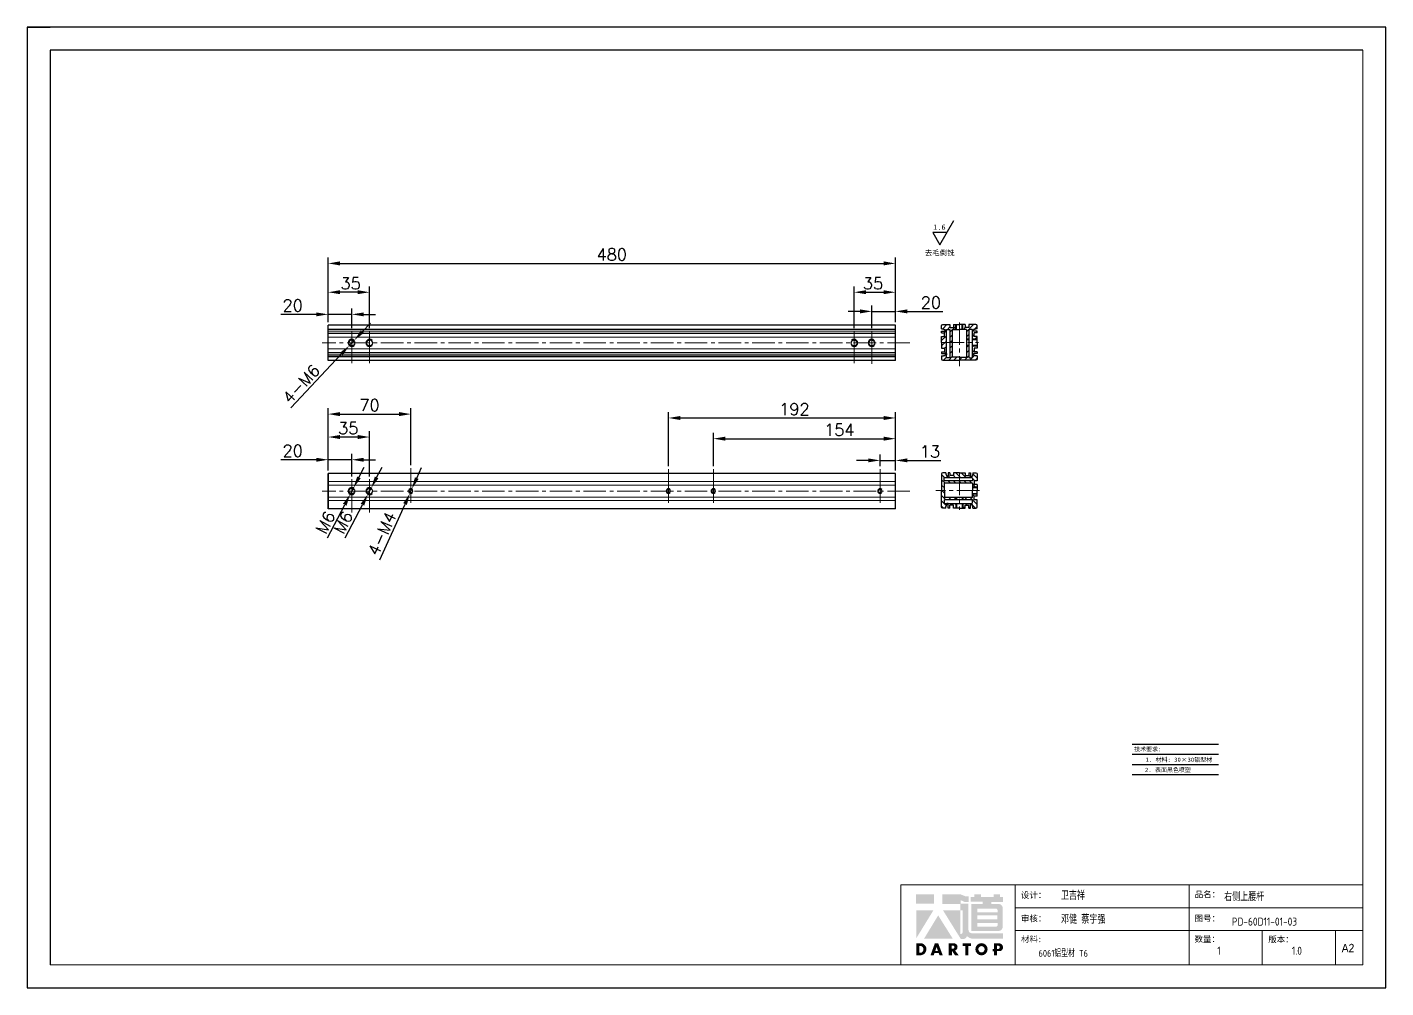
# Model space of a CAD drawing. Header units: millimetres. Extents: x -30327 to 34858, y 4015 to 75103.
# Drawn here: x -1941 to -792, y 60062 to 60875 of the extents above; entities that cross this region are included whole.
import ezdxf
from ezdxf.enums import TextEntityAlignment as Align

# ---------------------------------------------------------------- set-up
doc = ezdxf.new("R2010")
doc.units = ezdxf.units.MM
doc.linetypes.add('CENTER2', pattern=[28.575, 19.05, -3.175, 3.175, -3.175])
doc.layers.add('A-TITLEBLOCK', color=7, linetype='Continuous', lineweight=18)
for name, color, linetype in [('print', 30, 'Continuous'), ('red', 1, 'CENTER2'), ('yellow', 2, 'Continuous')]:
    doc.layers.add(name, color=color, linetype=linetype)
doc.styles.add('GB', font='GBENOR.SHX', dxfattribs={"bigfont": 'gbcbig.shx'})
doc.styles.add('HZ', font='')
doc.styles.add('SLDTEXTSTYLE0', font='simfang.ttf', dxfattribs={"bigfont": 'bigfont'})
doc.styles.add('SLDTEXTSTYLE1', font='Gothic.ttf', dxfattribs={"width": 0.913})
doc.styles.get("Standard").update_dxf_attribs({"font": 'txt', "bigfont": 'gbcbig.shx'})
doc.styles.get('HZ').set_extended_font_data('SimSun')
doc.dimstyles.new('1-4', dxfattribs={"dimscale": 4, "dimtxt": 2.5, "dimasz": 2.5, "dimexe": 1.25, "dimexo": 0.625, "dimtad": 1, "dimdsep": 46, "dimtxsty": 'Standard', "dimcen": 2.5, "dimadec": 0, "dimazin": 0, "dimtfac": 1, "dimtmove": 0, "dimatfit": 3, "dimfxl": 0, "dimarcsym": 0})

# ---------------------------------------------------------------- blocks, each defined once
blk = doc.blocks.new('*D172')
at = {"layer": 'Defpoints', "color": 0, "transparency": 16777216}
for p in [(-1206.8, 60675), (-1686.8, 60623.4), (-1206.8, 60622.7)]:
    blk.add_point(p, dxfattribs=at)
at = {"layer": 'yellow', "color": 0, "lineweight": -2, "transparency": 16777216}
for p, q in [((-1686.8, 60625.9), (-1686.8, 60680)), ((-1206.8, 60625.2), (-1206.8, 60680)), ((-1676.8, 60675), (-1216.8, 60675))]:
    blk.add_line(p, q, dxfattribs=at)
at = {"layer": 'yellow', "color": 0, "transparency": 16777216}
for points in [[(-1676.8, 60676.7), (-1676.8, 60673.3), (-1686.8, 60675)], [(-1216.8, 60676.7), (-1216.8, 60673.3), (-1206.8, 60675)]]:
    blk.add_solid(points, dxfattribs=at)
at = {"layer": 'yellow', "color": 0, "lineweight": 9, "transparency": 16777216, "insert": (-1446.8, 60682.5), "char_height": 10, "attachment_point": 5}
blk.add_mtext('480', dxfattribs=at)
blk = doc.blocks.new('*D173')
at = {"layer": 'Defpoints', "color": 0, "transparency": 16777216}
for p in [(-1665.4, 60485), (-1668.2, 60479.7)]:
    blk.add_point(p, dxfattribs=at)
at = {"layer": 'yellow', "color": 0, "lineweight": -2, "transparency": 16777216}
for p, q in [((-1660.8, 60493.9), (-1656.2, 60502.7)), ((-1665.4, 60485), (-1668.2, 60479.7)), ((-1687.4, 60442.7), (-1672.8, 60470.8))]:
    blk.add_line(p, q, dxfattribs=at)
at = {"layer": 'yellow', "color": 0, "transparency": 16777216}
for points in [[(-1662.3, 60494.6), (-1659.3, 60493.1), (-1665.4, 60485)], [(-1674.3, 60471.6), (-1671.3, 60470), (-1668.2, 60479.7)]]:
    blk.add_solid(points, dxfattribs=at)
at = {"layer": 'yellow', "color": 0, "lineweight": 9, "transparency": 16777216, "insert": (-1689.1, 60455.8), "char_height": 10, "attachment_point": 5, "rotation": 62.5176}
blk.add_mtext('M6', dxfattribs=at)
blk = doc.blocks.new('*D174')
at = {"layer": 'Defpoints', "color": 0, "transparency": 16777216}
for p in [(-1616, 60484.2), (-1617.6, 60480.5)]:
    blk.add_point(p, dxfattribs=at)
at = {"layer": 'yellow', "color": 0, "lineweight": -2, "transparency": 16777216}
for p, q in [((-1611.9, 60493.3), (-1607.8, 60502.4)), ((-1616, 60484.2), (-1617.6, 60480.5)), ((-1643, 60424.3), (-1621.7, 60471.4))]:
    blk.add_line(p, q, dxfattribs=at)
at = {"layer": 'yellow', "color": 0, "transparency": 16777216}
for points in [[(-1613.4, 60494), (-1610.3, 60492.6), (-1616, 60484.2)], [(-1623.3, 60472.1), (-1620.2, 60470.7), (-1617.6, 60480.5)]]:
    blk.add_solid(points, dxfattribs=at)
at = {"layer": 'yellow', "color": 0, "lineweight": 9, "transparency": 16777216, "insert": (-1641.3, 60446.4), "char_height": 10, "attachment_point": 5, "rotation": 65.7077}
blk.add_mtext('4-M4', dxfattribs=at)
blk = doc.blocks.new('*D175')
at = {"layer": 'Defpoints', "color": 0, "transparency": 16777216}
for p in [(-1664.8, 60609.9), (-1668.9, 60605.5)]:
    blk.add_point(p, dxfattribs=at)
at = {"layer": 'yellow', "color": 0, "lineweight": -2, "transparency": 16777216}
for p, q in [((-1657.9, 60617.2), (-1651.1, 60624.5)), ((-1664.8, 60609.9), (-1668.9, 60605.5)), ((-1718.3, 60552.7), (-1675.7, 60598.2))]:
    blk.add_line(p, q, dxfattribs=at)
at = {"layer": 'yellow', "color": 0, "transparency": 16777216}
for points in [[(-1659.1, 60618.4), (-1656.7, 60616.1), (-1664.8, 60609.9)], [(-1676.9, 60599.4), (-1674.5, 60597.1), (-1668.9, 60605.5)]]:
    blk.add_solid(points, dxfattribs=at)
at = {"layer": 'yellow', "color": 0, "lineweight": 9, "transparency": 16777216, "insert": (-1709.6, 60573), "char_height": 10, "attachment_point": 5, "rotation": 46.886}
blk.add_mtext('4-M6', dxfattribs=at)
blk = doc.blocks.new('*D176')
at = {"layer": 'Defpoints', "color": 0, "transparency": 16777216}
for p in [(-1686.8, 60508.9), (-1686.8, 60497.3), (-1666.8, 60492.3)]:
    blk.add_point(p, dxfattribs=at)
at = {"layer": 'yellow', "color": 0, "lineweight": -2, "transparency": 16777216}
for p, q in [((-1696.8, 60508.9), (-1726.8, 60508.9)), ((-1686.8, 60499.8), (-1686.8, 60513.9)), ((-1666.8, 60508.9), (-1686.8, 60508.9)), ((-1666.8, 60494.8), (-1666.8, 60513.9)), ((-1656.8, 60508.9), (-1646.8, 60508.9))]:
    blk.add_line(p, q, dxfattribs=at)
at = {"layer": 'yellow', "color": 0, "transparency": 16777216}
for points in [[(-1696.8, 60510.5), (-1696.8, 60507.2), (-1686.8, 60508.9)], [(-1656.8, 60510.5), (-1656.8, 60507.2), (-1666.8, 60508.9)]]:
    blk.add_solid(points, dxfattribs=at)
at = {"layer": 'yellow', "color": 0, "lineweight": 9, "transparency": 16777216, "insert": (-1716.8, 60516.4), "char_height": 10, "attachment_point": 5}
blk.add_mtext('20', dxfattribs=at)
blk = doc.blocks.new('*D177')
at = {"layer": 'Defpoints', "color": 0, "transparency": 16777216}
for p in [(-1686.8, 60631.9), (-1686.8, 60622.7), (-1666.8, 60617.7)]:
    blk.add_point(p, dxfattribs=at)
at = {"layer": 'yellow', "color": 0, "lineweight": -2, "transparency": 16777216}
for p, q in [((-1696.8, 60631.9), (-1726.8, 60631.9)), ((-1686.8, 60625.2), (-1686.8, 60636.9)), ((-1666.8, 60631.9), (-1686.8, 60631.9)), ((-1666.8, 60620.2), (-1666.8, 60636.9)), ((-1656.8, 60631.9), (-1646.8, 60631.9))]:
    blk.add_line(p, q, dxfattribs=at)
at = {"layer": 'yellow', "color": 0, "transparency": 16777216}
for points in [[(-1696.8, 60633.5), (-1696.8, 60630.2), (-1686.8, 60631.9)], [(-1656.8, 60633.5), (-1656.8, 60630.2), (-1666.8, 60631.9)]]:
    blk.add_solid(points, dxfattribs=at)
at = {"layer": 'yellow', "color": 0, "lineweight": 9, "transparency": 16777216, "insert": (-1716.8, 60639.4), "char_height": 10, "attachment_point": 5}
blk.add_mtext('20', dxfattribs=at)
blk = doc.blocks.new('*D178')
at = {"layer": 'Defpoints', "color": 0, "transparency": 16777216}
for p in [(-1616.8, 60547.5), (-1686.8, 60497.3), (-1616.8, 60501.9)]:
    blk.add_point(p, dxfattribs=at)
at = {"layer": 'yellow', "color": 0, "lineweight": -2, "transparency": 16777216}
for p, q in [((-1686.8, 60499.8), (-1686.8, 60552.5)), ((-1616.8, 60504.4), (-1616.8, 60552.5)), ((-1676.8, 60547.5), (-1626.8, 60547.5))]:
    blk.add_line(p, q, dxfattribs=at)
at = {"layer": 'yellow', "color": 0, "transparency": 16777216}
for points in [[(-1676.8, 60549.2), (-1676.8, 60545.8), (-1686.8, 60547.5)], [(-1626.8, 60549.2), (-1626.8, 60545.8), (-1616.8, 60547.5)]]:
    blk.add_solid(points, dxfattribs=at)
at = {"layer": 'yellow', "color": 0, "lineweight": 9, "transparency": 16777216, "insert": (-1651.8, 60555), "char_height": 10, "attachment_point": 5}
blk.add_mtext('70', dxfattribs=at)
blk = doc.blocks.new('*D179')
at = {"layer": 'Defpoints', "color": 0, "transparency": 16777216}
for p in [(-1206.8, 60634.4), (-1206.8, 60622.7), (-1226.8, 60617.7)]:
    blk.add_point(p, dxfattribs=at)
at = {"layer": 'yellow', "color": 0, "lineweight": -2, "transparency": 16777216}
for p, q in [((-1236.8, 60634.4), (-1246.8, 60634.4)), ((-1226.8, 60620.2), (-1226.8, 60639.4)), ((-1226.8, 60634.4), (-1206.8, 60634.4)), ((-1206.8, 60625.2), (-1206.8, 60639.4)), ((-1196.8, 60634.4), (-1166.8, 60634.4))]:
    blk.add_line(p, q, dxfattribs=at)
at = {"layer": 'yellow', "color": 0, "transparency": 16777216}
for points in [[(-1236.8, 60636.1), (-1236.8, 60632.7), (-1226.8, 60634.4)], [(-1196.8, 60636.1), (-1196.8, 60632.7), (-1206.8, 60634.4)]]:
    blk.add_solid(points, dxfattribs=at)
at = {"layer": 'yellow', "color": 0, "lineweight": 9, "transparency": 16777216, "insert": (-1176.8, 60641.9), "char_height": 10, "attachment_point": 5}
blk.add_mtext('20', dxfattribs=at)
blk = doc.blocks.new('*D180')
at = {"layer": 'Defpoints', "color": 0, "transparency": 16777216}
for p in [(-1206.8, 60508.3), (-1219.8, 60500.9), (-1206.8, 60497.3)]:
    blk.add_point(p, dxfattribs=at)
at = {"layer": 'yellow', "color": 0, "lineweight": -2, "transparency": 16777216}
for p, q in [((-1229.8, 60508.3), (-1239.8, 60508.3)), ((-1219.8, 60503.4), (-1219.8, 60513.3)), ((-1219.8, 60508.3), (-1206.8, 60508.3)), ((-1206.8, 60499.8), (-1206.8, 60513.3)), ((-1196.8, 60508.3), (-1168.5, 60508.3))]:
    blk.add_line(p, q, dxfattribs=at)
at = {"layer": 'yellow', "color": 0, "transparency": 16777216}
for points in [[(-1229.8, 60510), (-1229.8, 60506.7), (-1219.8, 60508.3)], [(-1196.8, 60510), (-1196.8, 60506.7), (-1206.8, 60508.3)]]:
    blk.add_solid(points, dxfattribs=at)
at = {"layer": 'yellow', "color": 0, "lineweight": 9, "transparency": 16777216, "insert": (-1177.6, 60515.8), "char_height": 10, "attachment_point": 5}
blk.add_mtext('13', dxfattribs=at)
blk = doc.blocks.new('*D181')
at = {"layer": 'Defpoints', "color": 0, "transparency": 16777216}
for p in [(-1206.8, 60526.7), (-1360.8, 60500.9), (-1206.8, 60497.3)]:
    blk.add_point(p, dxfattribs=at)
at = {"layer": 'yellow', "color": 0, "lineweight": -2, "transparency": 16777216}
for p, q in [((-1360.8, 60503.4), (-1360.8, 60531.7)), ((-1350.8, 60526.7), (-1216.8, 60526.7)), ((-1206.8, 60499.8), (-1206.8, 60531.7))]:
    blk.add_line(p, q, dxfattribs=at)
at = {"layer": 'yellow', "color": 0, "transparency": 16777216}
for points in [[(-1350.8, 60528.4), (-1350.8, 60525), (-1360.8, 60526.7)], [(-1216.8, 60528.4), (-1216.8, 60525), (-1206.8, 60526.7)]]:
    blk.add_solid(points, dxfattribs=at)
at = {"layer": 'yellow', "color": 0, "lineweight": 9, "transparency": 16777216, "insert": (-1254.3, 60534.2), "char_height": 10, "attachment_point": 5}
blk.add_mtext('154', dxfattribs=at)
blk = doc.blocks.new('*D410')
at = {"layer": 'Defpoints', "color": 0, "transparency": 16777216}
for p in [(-1686.8, 60650.6), (-1686.8, 60622.7), (-1651.8, 60617.7)]:
    blk.add_point(p, dxfattribs=at)
at = {"layer": 'yellow', "color": 0, "lineweight": -2, "transparency": 16777216}
for p, q in [((-1686.8, 60625.2), (-1686.8, 60655.6)), ((-1651.8, 60620.2), (-1651.8, 60655.6)), ((-1661.8, 60650.6), (-1676.8, 60650.6))]:
    blk.add_line(p, q, dxfattribs=at)
at = {"layer": 'yellow', "color": 0, "transparency": 16777216}
for points in [[(-1676.8, 60652.3), (-1676.8, 60649), (-1686.8, 60650.6)], [(-1661.8, 60652.3), (-1661.8, 60649), (-1651.8, 60650.6)]]:
    blk.add_solid(points, dxfattribs=at)
at = {"layer": 'yellow', "color": 0, "lineweight": 9, "transparency": 16777216, "insert": (-1667.8, 60658.1), "char_height": 10, "attachment_point": 5}
blk.add_mtext('35', dxfattribs=at)
blk = doc.blocks.new('*D411')
at = {"layer": 'Defpoints', "color": 0, "transparency": 16777216}
for p in [(-1206.8, 60650.6), (-1206.8, 60622.7), (-1241.8, 60617.7)]:
    blk.add_point(p, dxfattribs=at)
at = {"layer": 'yellow', "color": 0, "lineweight": -2, "transparency": 16777216}
for p, q in [((-1241.8, 60620.2), (-1241.8, 60655.6)), ((-1206.8, 60625.2), (-1206.8, 60655.6)), ((-1231.8, 60650.6), (-1216.8, 60650.6))]:
    blk.add_line(p, q, dxfattribs=at)
at = {"layer": 'yellow', "color": 0, "transparency": 16777216}
for points in [[(-1231.8, 60652.3), (-1231.8, 60649), (-1241.8, 60650.6)], [(-1216.8, 60652.3), (-1216.8, 60649), (-1206.8, 60650.6)]]:
    blk.add_solid(points, dxfattribs=at)
at = {"layer": 'yellow', "color": 0, "lineweight": 9, "transparency": 16777216, "insert": (-1225.8, 60658.1), "char_height": 10, "attachment_point": 5}
blk.add_mtext('35', dxfattribs=at)
blk = doc.blocks.new('*D412')
at = {"layer": 'Defpoints', "color": 0, "transparency": 16777216}
for p in [(-1650.4, 60485), (-1653.2, 60479.7)]:
    blk.add_point(p, dxfattribs=at)
at = {"layer": 'yellow', "color": 0, "lineweight": -2, "transparency": 16777216}
for p, q in [((-1645.8, 60493.9), (-1641.2, 60502.7)), ((-1650.4, 60485), (-1653.2, 60479.7)), ((-1672.4, 60442.7), (-1657.8, 60470.8))]:
    blk.add_line(p, q, dxfattribs=at)
at = {"layer": 'yellow', "color": 0, "transparency": 16777216}
for points in [[(-1647.3, 60494.6), (-1644.3, 60493.1), (-1650.4, 60485)], [(-1659.3, 60471.6), (-1656.3, 60470), (-1653.2, 60479.7)]]:
    blk.add_solid(points, dxfattribs=at)
at = {"layer": 'yellow', "color": 0, "lineweight": 9, "transparency": 16777216, "insert": (-1674.1, 60455.8), "char_height": 10, "attachment_point": 5, "rotation": 62.5176}
blk.add_mtext('M6', dxfattribs=at)
blk = doc.blocks.new('*D413')
at = {"layer": 'Defpoints', "color": 0, "transparency": 16777216}
for p in [(-1686.8, 60528.1), (-1686.8, 60497.3), (-1651.8, 60492.3)]:
    blk.add_point(p, dxfattribs=at)
at = {"layer": 'yellow', "color": 0, "lineweight": -2, "transparency": 16777216}
for p, q in [((-1686.8, 60499.8), (-1686.8, 60533.1)), ((-1661.8, 60528.1), (-1676.8, 60528.1)), ((-1651.8, 60494.8), (-1651.8, 60533.1))]:
    blk.add_line(p, q, dxfattribs=at)
at = {"layer": 'yellow', "color": 0, "transparency": 16777216}
for points in [[(-1676.8, 60529.8), (-1676.8, 60526.4), (-1686.8, 60528.1)], [(-1661.8, 60529.8), (-1661.8, 60526.4), (-1651.8, 60528.1)]]:
    blk.add_solid(points, dxfattribs=at)
at = {"layer": 'yellow', "color": 0, "lineweight": 9, "transparency": 16777216, "insert": (-1669.8, 60535.6), "char_height": 10, "attachment_point": 5}
blk.add_mtext('35', dxfattribs=at)
blk = doc.blocks.new('*D414')
at = {"layer": 'Defpoints', "color": 0, "transparency": 16777216}
for p in [(-1206.8, 60544.2), (-1398.8, 60500.9), (-1206.8, 60497.3)]:
    blk.add_point(p, dxfattribs=at)
at = {"layer": 'yellow', "color": 0, "lineweight": -2, "transparency": 16777216}
for p, q in [((-1398.8, 60503.4), (-1398.8, 60549.2)), ((-1388.8, 60544.2), (-1216.8, 60544.2)), ((-1206.8, 60499.8), (-1206.8, 60549.2))]:
    blk.add_line(p, q, dxfattribs=at)
at = {"layer": 'yellow', "color": 0, "transparency": 16777216}
for points in [[(-1388.8, 60545.9), (-1388.8, 60542.5), (-1398.8, 60544.2)], [(-1216.8, 60545.9), (-1216.8, 60542.5), (-1206.8, 60544.2)]]:
    blk.add_solid(points, dxfattribs=at)
at = {"layer": 'yellow', "color": 0, "lineweight": 9, "transparency": 16777216, "insert": (-1292.3, 60551.7), "char_height": 10, "attachment_point": 5}
blk.add_mtext('192', dxfattribs=at)
blk = doc.blocks.new('Dartop Logo')
at = {"true_color": 0xc40018}
h = blk.add_hatch(color=12, dxfattribs=at)
h.set_gradient(color1=(196, 0, 24), color2=(196, 0, 24), tint=1)
h.paths.add_polyline_path([(30.39, -3.87), (33.08, -5.04), (35.99, -5.04), (35.99, -1.19), (33.59, -1.19), (30.46, 0.05), (17.94, 0.05), (17.94, -6.46), (30.12, -6.46), (30.12, -6.59), (30.12, -10.75), (18.31, -10.75), (30.46, -30.31), (32.87, -30.31, 0.279375), (34.63, -28.6), (34.63, -28.51), (34.84, -28.51, 0.143145), (38.15, -30.2), (59.27, -30.2), (59.27, -26.49), (38.06, -26.49, -0.414214), (35.75, -24.18), (35.75, -6.26), (30.39, -6.26)])
h.paths.add_polyline_path([(30.25, -10.84), (31.8, -10.84), (31.8, -26.02, -0.088936), (30.9, -26.94), (30.24, -26.94)], flags=16)
h = blk.add_hatch(color=12, dxfattribs=at)
h.set_gradient(color1=(196, 0, 24), color2=(196, 0, 24), tint=1)
h.paths.add_polyline_path([(59.24, -1.73), (57.36, -1.73), (57.36, 0.06), (53.06, 0.06), (53.06, -1.64), (44.29, -1.64), (44.29, 0.15), (39.7, 0.15), (39.7, -1.67), (37.16, -1.67), (37.16, -4.97), (45.54, -4.97), (45.54, -6.42), (37.73, -6.42), (37.73, -24.88), (56.26, -24.88, 0.414214), (59.15, -21.99), (59.15, -9.35, 0.414214), (56.26, -6.46), (51.36, -6.46), (51.36, -5.03), (59.24, -5.03)])
h.paths.add_polyline_path([(54.21, -9.59, -0.414214), (55.66, -11.04), (55.66, -12.1), (41.79, -12.1), (41.79, -9.59)], flags=16)
h.paths.add_polyline_path([(55.57, -14.33), (55.57, -17.01), (41.88, -17.01), (41.88, -14.33)], flags=16)
h.paths.add_polyline_path([(55.75, -19.43), (55.75, -20.57, -0.414214), (54.3, -22.02), (41.88, -22.02), (41.88, -19.43)], flags=16)
h = blk.add_hatch(color=12, dxfattribs=at)
h.set_gradient(color1=(196, 0, 24), color2=(196, 0, 24), tint=1)
h.paths.add_polyline_path([(12.18, 0), (0, 0), (0, -6.37), (12.18, -6.37)])
h = blk.add_hatch(color=12, dxfattribs=at)
h.set_gradient(color1=(196, 0, 24), color2=(196, 0, 24), tint=1)
h.paths.add_polyline_path([(11.79, -10.83), (0.03, -10.83), (0.03, -30.03)])
h = blk.add_hatch(color=12, dxfattribs=at)
h.set_gradient(color1=(196, 0, 24), color2=(196, 0, 24), tint=1)
h.paths.add_polyline_path([(15.05, -14.31), (5.44, -30.15), (25.01, -30.15)])
at = {"true_color": 0x646464}
h = blk.add_hatch(color=251, dxfattribs=at)
h.set_gradient(color1=(100, 100, 100), color2=(100, 100, 100), tint=1)
h.paths.add_polyline_path([(4.15, -33.43), (0.11, -33.43), (0.11, -41.5), (3.51, -41.5, 0.793016)])
h.paths.add_polyline_path([(3.57, -39.73), (2.16, -39.73), (2.16, -35.19), (3.42, -35.19, -0.671361)], flags=16)
h = blk.add_hatch(color=251, dxfattribs=at)
h.set_gradient(color1=(100, 100, 100), color2=(100, 100, 100), tint=1)
h.paths.add_polyline_path([(15.08, -33.36), (12.78, -33.36), (9.82, -41.51), (12, -41.51), (12.51, -40.06), (15.46, -40.06), (15.99, -41.52), (18.19, -41.52)])
h.paths.add_polyline_path([(14.9, -38.51), (13.07, -38.51), (13.97, -35.95)], flags=16)
h = blk.add_hatch(color=251, dxfattribs=at)
h.set_gradient(color1=(100, 100, 100), color2=(100, 100, 100), tint=1)
h.paths.add_polyline_path([(26.27, -33.36), (22.3, -33.36), (22.3, -41.51), (24.4, -41.51), (24.4, -38.28), (26.55, -41.54), (29.09, -41.54), (26.61, -38.3, 0.744055)])
h.paths.add_polyline_path([(24.38, -37.08), (24.38, -34.94), (25.32, -34.94, -0.796809), (25.3, -37.08)], flags=16)
h = blk.add_hatch(color=251, dxfattribs=at)
h.set_gradient(color1=(100, 100, 100), color2=(100, 100, 100), tint=1)
h.paths.add_polyline_path([(37.44, -33.4), (31.88, -33.4), (31.88, -35.16), (33.61, -35.16), (33.61, -41.52), (35.69, -41.52), (35.69, -35.16), (37.44, -35.16)])
h = blk.add_hatch(color=251, dxfattribs=at)
h.set_gradient(color1=(100, 100, 100), color2=(100, 100, 100), tint=1)
h.paths.add_polyline_path([(40.46, -37.41, 1), (48.83, -37.41, 1)])
h.paths.add_polyline_path([(46.8, -37.41, -1), (42.5, -37.41, -1)], flags=16)
h = blk.add_hatch(color=251, dxfattribs=at)
h.set_gradient(color1=(100, 100, 100), color2=(100, 100, 100), tint=1)
h.paths.add_polyline_path([(56.85, -33.38), (56.73, -33.38), (53.19, -33.38), (53.19, -37.19), (52.26, -37.19), (52.26, -38.73), (53.18, -38.73), (53.18, -41.5), (55.24, -41.5), (55.24, -38.72), (57.51, -38.72, 0.812304)])
h.paths.add_polyline_path([(55.21, -37.18), (55.21, -35.05), (56.39, -35.05, -0.778213), (56.27, -37.18)], flags=16)
blk = doc.blocks.new('DT-A2-TITLE')
for p, q in [((594, 420), (0, 420)), ((0, 420), (0, 420)), ((0, 420), (0, 0)), ((0, 420), (10, 420)), ((594, 0), (594, 420)), ((10, 410), (10, 10)), ((584, 410), (10, 410))]:
    blk.add_line(p, q)
at = {"layer": 'A-TITLEBLOCK', "color": 7}
for p, q in [((584, 410), (584, 10)), ((594, 0), (594, 297)), ((382, 10), (382, 45)), ((584, 45), (382, 45)), ((432, 45), (432, 10)), ((508, 45), (508, 10)), ((584, 35), (432, 35)), ((432, 25), (584.08, 25)), ((540, 10), (540, 25)), ((572, 10), (572, 25)), ((10, 10), (584, 10)), ((0, 0), (594, 0))]:
    blk.add_line(p, q, dxfattribs=at)
at = {"layer": 'A-TITLEBLOCK', "xscale": 0.6400000000000001, "yscale": 0.6400000000000001, "zscale": 0.6400000000000001}
blk.add_blockref('Dartop Logo', (388.65, 40.81), dxfattribs=at)
at = {"style": 'GB'}
for tag, p, height in [('#设计', (451.96, 38.52), 3.5), ('#品名', (523.32, 37.95), 3.5), ('#审核', (451.99, 28.1), 3.5), ('#图号', (526.67, 27.2), 3.5), ('#数量', (520.33, 14.51), 3.5), ('#版本', (552.92, 14.47), 3.5), ('#材料说明', (442.15, 13.59), 3)]:
    blk.add_attdef(tag, p, '', height=height, dxfattribs=at)
at = {"layer": 'A-TITLEBLOCK', "color": 7, "attachment_point": 1}
for s, insert, char_height, style in [('设计：', (434.47, 41.87), 2.646, 'SLDTEXTSTYLE0'), ('品名：', (510.43, 42.19), 2.646, 'SLDTEXTSTYLE0'), ('审核：', (434.47, 31.64), 2.646, 'SLDTEXTSTYLE0'), ('图号：', (510.4, 31.66), 2.646, 'SLDTEXTSTYLE0'), ('材料:', (434.47, 22.62), 2.646, 'SLDTEXTSTYLE0'), ('数量：', (510.35, 22.64), 2.646, 'SLDTEXTSTYLE0'), ('版本：', (542.59, 22.48), 2.646, 'SLDTEXTSTYLE0'), ('A2', (574.7, 19.21), 3.704, 'SLDTEXTSTYLE1')]:
    blk.add_mtext(s, dxfattribs=dict(at, insert=insert, char_height=char_height, style=style))

msp = doc.modelspace()

# ---------------------------------------------------------------- hatches: boundary and pattern name
at = {"layer": 'yellow', "lineweight": 9}
h = msp.add_hatch(dxfattribs=at)
h.set_pattern_fill('ANSI31', color=256, style=0)
h.set_pattern_definition([(45, (-2402.024, 59788.5007), (-2.245064, 2.245064), [])])
h.paths.add_polyline_path([(-1163.7187, 60618.7134, -0.414213562), (-1163.2187, 60619.2134), (-1161.2187, 60619.2134, -0.414213562), (-1160.7187, 60618.7134), (-1160.7187, 60608.2134), (-1158.7187, 60608.2134), (-1158.7187, 60619.2134), (-1157.7187, 60619.2134), (-1155.7187, 60619.2134), (-1155.7187, 60623.2134), (-1157.7187, 60623.2134), (-1157.7187, 60620.7134), (-1160.7187, 60620.7134), (-1160.7187, 60623.2134), (-1166.7187, 60623.2134, 0.414213562), (-1167.7187, 60622.2134), (-1167.7187, 60619.7134), (-1166.2187, 60619.7134, 0.414213562), (-1165.7187, 60619.2134), (-1165.2187, 60619.2134), (-1164.7187, 60619.2134), (-1164.7187, 60617.7134), (-1167.7187, 60617.7134), (-1167.7187, 60616.2134), (-1165.2187, 60616.2134), (-1165.2187, 60613.2134), (-1167.7187, 60613.2134), (-1167.7187, 60608.2134), (-1163.7187, 60608.2134)])
h.paths.add_polyline_path([(-1158.7187, 60608.2134), (-1160.7187, 60608.2134), (-1160.7187, 60595.7134, -0.414213562), (-1161.2187, 60595.2134), (-1163.2187, 60595.2134, -0.414213562), (-1163.7187, 60595.7134), (-1163.7187, 60608.2134), (-1167.7187, 60608.2134), (-1167.7187, 60603.2134), (-1165.2187, 60603.2134), (-1165.2187, 60600.2134), (-1167.7187, 60600.2134), (-1167.7187, 60598.7134), (-1164.7187, 60598.7134), (-1164.7187, 60597.2134), (-1165.2187, 60597.2134), (-1165.7187, 60597.2134, 0.414213562), (-1166.2187, 60596.7134), (-1167.7187, 60596.7134), (-1167.7187, 60594.2134, 0.414213562), (-1166.7187, 60593.2134), (-1152.7187, 60593.2134), (-1152.7187, 60595.7134), (-1158.7187, 60595.7134)])
h.paths.add_polyline_path([(-1155.2187, 60623.2134), (-1155.7187, 60623.2134), (-1155.7187, 60619.2134), (-1155.2187, 60619.2134)])
h.paths.add_polyline_path([(-1149.7187, 60623.2134), (-1150.2187, 60623.2134), (-1150.2187, 60619.2134), (-1149.7187, 60619.2134)])
h.paths.add_polyline_path([(-1137.7187, 60622.2134, 0.414213562), (-1138.7187, 60623.2134), (-1144.7187, 60623.2134), (-1144.7187, 60620.7134), (-1147.7187, 60620.7134), (-1147.7187, 60623.2134), (-1149.7187, 60623.2134), (-1149.7187, 60619.2134), (-1147.7187, 60619.2134), (-1146.7187, 60619.2134), (-1146.7187, 60611.2134), (-1144.7187, 60611.2134), (-1144.7187, 60618.7134, -0.414213562), (-1144.2187, 60619.2134), (-1142.2187, 60619.2134, -0.414213562), (-1141.7187, 60618.7134), (-1141.7187, 60617.7134), (-1141.7187, 60611.2134), (-1137.7187, 60611.2134), (-1137.7187, 60613.2134), (-1140.2187, 60613.2134), (-1140.2187, 60616.2134), (-1137.7187, 60616.2134), (-1137.7187, 60617.7134), (-1140.7187, 60617.7134), (-1140.7187, 60619.2134), (-1140.2187, 60619.2134), (-1139.7187, 60619.2134, 0.414213562), (-1139.2187, 60619.7134), (-1137.7187, 60619.7134)])
h.paths.add_polyline_path([(-1137.7187, 60611.2134), (-1141.7187, 60611.2134), (-1141.7187, 60610.7134), (-1137.7187, 60610.7134)])
h.paths.add_polyline_path([(-1144.7187, 60611.2134), (-1146.7187, 60611.2134), (-1146.7187, 60610.7134), (-1144.7187, 60610.7134)])
h.paths.add_polyline_path([(-1144.7187, 60605.7134), (-1146.7187, 60605.7134), (-1146.7187, 60605.2134), (-1144.7187, 60605.2134)])
h.paths.add_polyline_path([(-1137.7187, 60605.7134), (-1141.7187, 60605.7134), (-1141.7187, 60605.2134), (-1137.7187, 60605.2134)])
h.paths.add_polyline_path([(-1137.7187, 60605.2134), (-1141.7187, 60605.2134), (-1141.7187, 60595.7134, -0.414213562), (-1142.2187, 60595.2134), (-1144.2187, 60595.2134, -0.414213562), (-1144.7187, 60595.7134), (-1144.7187, 60605.2134), (-1146.7187, 60605.2134), (-1146.7187, 60595.7134), (-1152.7187, 60595.7134), (-1152.7187, 60593.2134), (-1138.7187, 60593.2134, 0.414213562), (-1137.7187, 60594.2134), (-1137.7187, 60596.7134), (-1139.2187, 60596.7134, 0.414213562), (-1139.7187, 60597.2134), (-1140.2187, 60597.2134), (-1140.7187, 60597.2134), (-1140.7187, 60598.7134), (-1137.7187, 60598.7134), (-1137.7187, 60600.2134), (-1140.2187, 60600.2134), (-1140.2187, 60603.2134), (-1137.7187, 60603.2134)])
h = msp.add_hatch(dxfattribs=at)
h.set_pattern_fill('ANSI31', color=256, angle=-90, style=0)
h.set_pattern_definition([(315, (-1972.4315, 61732.225), (2.245064, 2.245064), [])])
h.paths.add_polyline_path([(-1142.2187, 60493.9199, -0.414213562), (-1141.7187, 60493.4199), (-1141.7187, 60491.4199, -0.414213562), (-1142.2187, 60490.9199), (-1152.7187, 60490.9199), (-1152.7187, 60488.9199), (-1141.7187, 60488.9199), (-1141.7187, 60487.9199), (-1141.7187, 60485.9199), (-1137.7187, 60485.9199), (-1137.7187, 60487.9199), (-1140.2187, 60487.9199), (-1140.2187, 60490.9199), (-1137.7187, 60490.9199), (-1137.7187, 60496.9199, 0.414213562), (-1138.7187, 60497.9199), (-1141.2187, 60497.9199), (-1141.2187, 60496.4199, 0.414213562), (-1141.7187, 60495.9199), (-1141.7187, 60495.4199), (-1141.7187, 60494.9199), (-1143.2187, 60494.9199), (-1143.2187, 60497.9199), (-1144.7187, 60497.9199), (-1144.7187, 60495.4199), (-1147.7187, 60495.4199), (-1147.7187, 60497.9199), (-1152.7187, 60497.9199), (-1152.7187, 60493.9199)])
h.paths.add_polyline_path([(-1152.7187, 60488.9199), (-1152.7187, 60490.9199), (-1165.2187, 60490.9199, -0.414213562), (-1165.7187, 60491.4199), (-1165.7187, 60493.4199, -0.414213562), (-1165.2187, 60493.9199), (-1152.7187, 60493.9199), (-1152.7187, 60497.9199), (-1157.7187, 60497.9199), (-1157.7187, 60495.4199), (-1160.7187, 60495.4199), (-1160.7187, 60497.9199), (-1162.2187, 60497.9199), (-1162.2187, 60494.9199), (-1163.7187, 60494.9199), (-1163.7187, 60495.4199), (-1163.7187, 60495.9199, 0.414213562), (-1164.2187, 60496.4199), (-1164.2187, 60497.9199), (-1166.7187, 60497.9199, 0.414213562), (-1167.7187, 60496.9199), (-1167.7187, 60482.9199), (-1165.2187, 60482.9199), (-1165.2187, 60488.9199)])
h.paths.add_polyline_path([(-1137.7187, 60485.4199), (-1137.7187, 60485.9199), (-1141.7187, 60485.9199), (-1141.7187, 60485.4199)])
h.paths.add_polyline_path([(-1137.7187, 60479.9199), (-1137.7187, 60480.4199), (-1141.7187, 60480.4199), (-1141.7187, 60479.9199)])
h.paths.add_polyline_path([(-1138.7187, 60467.9199, 0.414213562), (-1137.7187, 60468.9199), (-1137.7187, 60474.9199), (-1140.2187, 60474.9199), (-1140.2187, 60477.9199), (-1137.7187, 60477.9199), (-1137.7187, 60479.9199), (-1141.7187, 60479.9199), (-1141.7187, 60477.9199), (-1141.7187, 60476.9199), (-1149.7187, 60476.9199), (-1149.7187, 60474.9199), (-1142.2187, 60474.9199, -0.414213562), (-1141.7187, 60474.4199), (-1141.7187, 60472.4199, -0.414213562), (-1142.2187, 60471.9199), (-1143.2187, 60471.9199), (-1149.7187, 60471.9199), (-1149.7187, 60467.9199), (-1147.7187, 60467.9199), (-1147.7187, 60470.4199), (-1144.7187, 60470.4199), (-1144.7187, 60467.9199), (-1143.2187, 60467.9199), (-1143.2187, 60470.9199), (-1141.7187, 60470.9199), (-1141.7187, 60470.4199), (-1141.7187, 60469.9199, 0.414213562), (-1141.2187, 60469.4199), (-1141.2187, 60467.9199)])
h.paths.add_polyline_path([(-1149.7187, 60467.9199), (-1149.7187, 60471.9199), (-1150.2187, 60471.9199), (-1150.2187, 60467.9199)])
h.paths.add_polyline_path([(-1149.7187, 60474.9199), (-1149.7187, 60476.9199), (-1150.2187, 60476.9199), (-1150.2187, 60474.9199)])
h.paths.add_polyline_path([(-1155.2187, 60474.9199), (-1155.2187, 60476.9199), (-1155.7187, 60476.9199), (-1155.7187, 60474.9199)])
h.paths.add_polyline_path([(-1155.2187, 60467.9199), (-1155.2187, 60471.9199), (-1155.7187, 60471.9199), (-1155.7187, 60467.9199)])
h.paths.add_polyline_path([(-1155.7187, 60467.9199), (-1155.7187, 60471.9199), (-1165.2187, 60471.9199, -0.414213562), (-1165.7187, 60472.4199), (-1165.7187, 60474.4199, -0.414213562), (-1165.2187, 60474.9199), (-1155.7187, 60474.9199), (-1155.7187, 60476.9199), (-1165.2187, 60476.9199), (-1165.2187, 60482.9199), (-1167.7187, 60482.9199), (-1167.7187, 60468.9199, 0.414213562), (-1166.7187, 60467.9199), (-1164.2187, 60467.9199), (-1164.2187, 60469.4199, 0.414213562), (-1163.7187, 60469.9199), (-1163.7187, 60470.4199), (-1163.7187, 60470.9199), (-1162.2187, 60470.9199), (-1162.2187, 60467.9199), (-1160.7187, 60467.9199), (-1160.7187, 60470.4199), (-1157.7187, 60470.4199), (-1157.7187, 60467.9199)])

# ---------------------------------------------------------------- linework, layer by layer
for p, q in [((-1686.804, 60592.7302), (-1686.804, 60622.7302)), ((-1206.804, 60622.7302), (-1686.804, 60622.7302)), ((-1206.804, 60592.7302), (-1206.804, 60622.7302)), ((-1167.7187, 60619.7134), (-1166.2187, 60619.7134)), ((-1165.2187, 60619.2134), (-1164.7187, 60619.2134)), ((-1164.7187, 60617.7134), (-1164.7187, 60619.2134)), ((-1163.7187, 60617.7134), (-1163.7187, 60618.7134)), ((-1160.7187, 60620.7134), (-1157.7187, 60620.7134)), ((-1158.7187, 60619.2134), (-1157.7187, 60619.2134)), ((-1157.7187, 60623.2134), (-1152.7187, 60623.2134)), ((-1157.7187, 60619.2134), (-1152.7187, 60619.2134)), ((-1155.7187, 60619.2134), (-1155.7187, 60623.2134)), ((-1155.2187, 60619.2134), (-1155.2187, 60623.2134)), ((-1147.7187, 60623.2134), (-1152.7187, 60623.2134)), ((-1147.7187, 60619.2134), (-1152.7187, 60619.2134)), ((-1150.2187, 60619.2134), (-1150.2187, 60623.2134)), ((-1149.7187, 60619.2134), (-1149.7187, 60623.2134)), ((-1144.7187, 60620.7134), (-1147.7187, 60620.7134)), ((-1146.7187, 60619.2134), (-1147.7187, 60619.2134)), ((-1141.7187, 60617.7134), (-1141.7187, 60618.7134)), ((-1140.2187, 60619.2134), (-1140.7187, 60619.2134)), ((-1140.7187, 60617.7134), (-1140.7187, 60619.2134)), ((-1137.7187, 60619.7134), (-1139.2187, 60619.7134)), ((-1167.7187, 60616.2134), (-1167.7187, 60617.7134)), ((-1167.7187, 60617.7134), (-1164.7187, 60617.7134)), ((-1167.7187, 60616.2134), (-1165.2187, 60616.2134)), ((-1167.7187, 60613.2134), (-1165.2187, 60613.2134)), ((-1167.7187, 60608.2134), (-1167.7187, 60613.2134)), ((-1167.7187, 60608.2134), (-1167.7187, 60603.2134)), ((-1165.2187, 60613.2134), (-1165.2187, 60616.2134)), ((-1146.7187, 60611.2134), (-1144.7187, 60611.2134)), ((-1146.7187, 60610.7134), (-1144.7187, 60610.7134)), ((-1141.7187, 60611.2134), (-1137.7187, 60611.2134)), ((-1141.7187, 60610.7134), (-1137.7187, 60610.7134)), ((-1137.7187, 60617.7134), (-1140.7187, 60617.7134)), ((-1137.7187, 60616.2134), (-1140.2187, 60616.2134)), ((-1140.2187, 60613.2134), (-1140.2187, 60616.2134)), ((-1137.7187, 60613.2134), (-1140.2187, 60613.2134)), ((-1137.7187, 60616.2134), (-1137.7187, 60617.7134)), ((-1137.7187, 60608.2134), (-1137.7187, 60613.2134)), ((-1137.7187, 60608.2134), (-1137.7187, 60603.2134)), ((-1167.7187, 60603.2134), (-1165.2187, 60603.2134)), ((-1167.7187, 60600.2134), (-1167.7187, 60598.7134)), ((-1167.7187, 60600.2134), (-1165.2187, 60600.2134)), ((-1167.7187, 60598.7134), (-1164.7187, 60598.7134)), ((-1167.7187, 60596.7134), (-1166.2187, 60596.7134)), ((-1165.2187, 60603.2134), (-1165.2187, 60600.2134)), ((-1165.2187, 60597.2134), (-1164.7187, 60597.2134)), ((-1164.7187, 60598.7134), (-1164.7187, 60597.2134)), ((-1163.7187, 60598.7134), (-1163.7187, 60597.7134)), ((-1152.7187, 60595.7134), (-1158.7187, 60595.7134)), ((-1152.7187, 60595.7134), (-1146.7187, 60595.7134)), ((-1146.7187, 60605.7134), (-1144.7187, 60605.7134)), ((-1146.7187, 60605.2134), (-1144.7187, 60605.2134)), ((-1141.7187, 60605.7134), (-1137.7187, 60605.7134)), ((-1141.7187, 60605.2134), (-1137.7187, 60605.2134)), ((-1141.7187, 60598.7134), (-1141.7187, 60597.7134)), ((-1137.7187, 60598.7134), (-1140.7187, 60598.7134)), ((-1140.7187, 60598.7134), (-1140.7187, 60597.2134)), ((-1140.2187, 60597.2134), (-1140.7187, 60597.2134)), ((-1140.2187, 60603.2134), (-1140.2187, 60600.2134)), ((-1137.7187, 60603.2134), (-1140.2187, 60603.2134)), ((-1137.7187, 60600.2134), (-1140.2187, 60600.2134)), ((-1137.7187, 60596.7134), (-1139.2187, 60596.7134)), ((-1137.7187, 60600.2134), (-1137.7187, 60598.7134)), ((-1206.804, 60592.7302), (-1686.804, 60592.7302)), ((-1686.804, 60467.3361), (-1686.804, 60497.3361)), ((-1686.804, 60497.3361), (-1686.804, 60467.3361)), ((-1206.804, 60497.3361), (-1686.804, 60497.3361)), ((-1206.804, 60467.3361), (-1206.804, 60497.3361)), ((-1164.2187, 60497.9199), (-1164.2187, 60496.4199)), ((-1163.7187, 60495.4199), (-1163.7187, 60494.9199)), ((-1162.2187, 60494.9199), (-1163.7187, 60494.9199)), ((-1162.2187, 60493.9199), (-1163.2187, 60493.9199)), ((-1160.7187, 60497.9199), (-1162.2187, 60497.9199)), ((-1162.2187, 60497.9199), (-1162.2187, 60494.9199)), ((-1160.7187, 60497.9199), (-1160.7187, 60495.4199)), ((-1157.7187, 60495.4199), (-1160.7187, 60495.4199)), ((-1152.7187, 60497.9199), (-1157.7187, 60497.9199)), ((-1157.7187, 60497.9199), (-1157.7187, 60495.4199)), ((-1152.7187, 60497.9199), (-1147.7187, 60497.9199)), ((-1147.7187, 60497.9199), (-1147.7187, 60495.4199)), ((-1147.7187, 60495.4199), (-1144.7187, 60495.4199)), ((-1144.7187, 60497.9199), (-1143.2187, 60497.9199)), ((-1144.7187, 60497.9199), (-1144.7187, 60495.4199)), ((-1143.2187, 60497.9199), (-1143.2187, 60494.9199)), ((-1143.2187, 60494.9199), (-1141.7187, 60494.9199)), ((-1143.2187, 60493.9199), (-1142.2187, 60493.9199)), ((-1141.7187, 60495.4199), (-1141.7187, 60494.9199)), ((-1141.2187, 60497.9199), (-1141.2187, 60496.4199)), ((-1165.2187, 60482.9199), (-1165.2187, 60488.9199)), ((-1165.2187, 60482.9199), (-1165.2187, 60476.9199)), ((-1141.7187, 60488.9199), (-1141.7187, 60487.9199)), ((-1141.7187, 60487.9199), (-1141.7187, 60482.9199)), ((-1141.7187, 60485.9199), (-1137.7187, 60485.9199)), ((-1141.7187, 60485.4199), (-1137.7187, 60485.4199)), ((-1141.7187, 60477.9199), (-1141.7187, 60482.9199)), ((-1140.2187, 60490.9199), (-1140.2187, 60487.9199)), ((-1137.7187, 60487.9199), (-1137.7187, 60482.9199)), ((-1137.7187, 60477.9199), (-1137.7187, 60482.9199)), ((-1164.2187, 60467.9199), (-1164.2187, 60469.4199)), ((-1163.7187, 60470.4199), (-1163.7187, 60470.9199)), ((-1162.2187, 60470.9199), (-1163.7187, 60470.9199)), ((-1162.2187, 60471.9199), (-1163.2187, 60471.9199)), ((-1162.2187, 60467.9199), (-1162.2187, 60470.9199)), ((-1157.7187, 60470.4199), (-1160.7187, 60470.4199)), ((-1160.7187, 60467.9199), (-1160.7187, 60470.4199)), ((-1157.7187, 60467.9199), (-1157.7187, 60470.4199)), ((-1155.7187, 60476.9199), (-1155.7187, 60474.9199)), ((-1155.7187, 60471.9199), (-1155.7187, 60467.9199)), ((-1155.2187, 60476.9199), (-1155.2187, 60474.9199)), ((-1155.2187, 60471.9199), (-1155.2187, 60467.9199)), ((-1150.2187, 60476.9199), (-1150.2187, 60474.9199)), ((-1150.2187, 60471.9199), (-1150.2187, 60467.9199)), ((-1149.7187, 60476.9199), (-1149.7187, 60474.9199)), ((-1149.7187, 60471.9199), (-1149.7187, 60467.9199)), ((-1147.7187, 60467.9199), (-1147.7187, 60470.4199)), ((-1147.7187, 60470.4199), (-1144.7187, 60470.4199)), ((-1144.7187, 60467.9199), (-1144.7187, 60470.4199)), ((-1143.2187, 60471.9199), (-1142.2187, 60471.9199)), ((-1143.2187, 60470.9199), (-1141.7187, 60470.9199)), ((-1143.2187, 60467.9199), (-1143.2187, 60470.9199)), ((-1141.7187, 60480.4199), (-1137.7187, 60480.4199)), ((-1141.7187, 60479.9199), (-1137.7187, 60479.9199)), ((-1141.7187, 60476.9199), (-1141.7187, 60477.9199)), ((-1141.7187, 60470.4199), (-1141.7187, 60470.9199)), ((-1141.2187, 60467.9199), (-1141.2187, 60469.4199)), ((-1140.2187, 60474.9199), (-1140.2187, 60477.9199)), ((-1206.804, 60467.3361), (-1686.804, 60467.3361)), ((-1160.7187, 60467.9199), (-1162.2187, 60467.9199)), ((-1152.7187, 60467.9199), (-1157.7187, 60467.9199)), ((-1152.7187, 60467.9199), (-1147.7187, 60467.9199)), ((-1144.7187, 60467.9199), (-1143.2187, 60467.9199))]:
    msp.add_line(p, q)
at = {"lineweight": 9}
for p, q in [((-1206.804, 60619.2302), (-1686.804, 60619.2302)), ((-1206.804, 60618.7302), (-1686.804, 60618.7302)), ((-1206.804, 60617.2302), (-1686.804, 60617.2302)), ((-1206.804, 60615.7302), (-1686.804, 60615.7302)), ((-1206.804, 60612.7302), (-1686.804, 60612.7302)), ((-1206.804, 60602.7302), (-1686.804, 60602.7302)), ((-1206.804, 60599.7302), (-1686.804, 60599.7302)), ((-1206.804, 60598.2302), (-1686.804, 60598.2302)), ((-1206.804, 60596.7302), (-1686.804, 60596.7302)), ((-1206.804, 60596.0884), (-1686.804, 60596.0884)), ((-1206.804, 60490.3361), (-1686.804, 60490.3361)), ((-1206.804, 60487.3361), (-1686.804, 60487.3361)), ((-1206.804, 60477.3361), (-1686.804, 60477.3361)), ((-1206.804, 60474.3361), (-1686.804, 60474.3361))]:
    msp.add_line(p, q, dxfattribs=at)
for points in [[(-1167.7187, 60619.7134), (-1167.7187, 60622.2134, -0.414213562), (-1166.7187, 60623.2134), (-1160.7187, 60623.2134)], [(-1166.2187, 60619.7134), (-1166.2187, 60619.7134, 0.414213562), (-1165.7187, 60619.2134), (-1165.2187, 60619.2134)], [(-1137.7187, 60619.7134), (-1137.7187, 60622.2134, 0.414213562), (-1138.7187, 60623.2134), (-1144.7187, 60623.2134)], [(-1139.2187, 60619.7134), (-1139.2187, 60619.7134, -0.414213562), (-1139.7187, 60619.2134), (-1140.2187, 60619.2134)], [(-1167.7187, 60596.7134), (-1167.7187, 60594.2134, 0.414213562), (-1166.7187, 60593.2134), (-1152.7187, 60593.2134)], [(-1166.2187, 60596.7134), (-1166.2187, 60596.7134, -0.414213562), (-1165.7187, 60597.2134), (-1165.2187, 60597.2134)], [(-1137.7187, 60596.7134), (-1137.7187, 60594.2134, -0.414213562), (-1138.7187, 60593.2134), (-1152.7187, 60593.2134)], [(-1139.2187, 60596.7134), (-1139.2187, 60596.7134, 0.414213562), (-1139.7187, 60597.2134), (-1140.2187, 60597.2134)], [(-1164.2187, 60497.9199), (-1166.7187, 60497.9199, 0.414213562), (-1167.7187, 60496.9199), (-1167.7187, 60482.9199)], [(-1164.2187, 60496.4199), (-1164.2187, 60496.4199, -0.414213562), (-1163.7187, 60495.9199), (-1163.7187, 60495.4199)], [(-1141.2187, 60496.4199), (-1141.2187, 60496.4199, 0.414213562), (-1141.7187, 60495.9199), (-1141.7187, 60495.4199)], [(-1141.2187, 60497.9199), (-1138.7187, 60497.9199, -0.414213562), (-1137.7187, 60496.9199), (-1137.7187, 60490.9199)], [(-1164.2187, 60467.9199), (-1166.7187, 60467.9199, -0.414213562), (-1167.7187, 60468.9199), (-1167.7187, 60482.9199)], [(-1164.2187, 60469.4199), (-1164.2187, 60469.4199, 0.414213562), (-1163.7187, 60469.9199), (-1163.7187, 60470.4199)], [(-1141.2187, 60469.4199), (-1141.2187, 60469.4199, -0.414213562), (-1141.7187, 60469.9199), (-1141.7187, 60470.4199)], [(-1141.2187, 60467.9199), (-1138.7187, 60467.9199, 0.414213562), (-1137.7187, 60468.9199), (-1137.7187, 60474.9199)]]:
    msp.add_lwpolyline(points, format="xyb")
for points in [[(-1163.7187, 60595.7134), (-1163.7187, 60618.7134, -0.414213562), (-1163.2187, 60619.2134), (-1161.2187, 60619.2134, -0.414213562), (-1160.7187, 60618.7134), (-1160.7187, 60595.7134, -0.414213562), (-1161.2187, 60595.2134), (-1163.2187, 60595.2134, -0.414213562)], [(-1141.7187, 60595.7134), (-1141.7187, 60618.7134, 0.414213562), (-1142.2187, 60619.2134), (-1144.2187, 60619.2134, 0.414213562), (-1144.7187, 60618.7134), (-1144.7187, 60595.7134, 0.414213562), (-1144.2187, 60595.2134), (-1142.2187, 60595.2134, 0.414213562)], [(-1165.2187, 60493.9199), (-1142.2187, 60493.9199, -0.414213562), (-1141.7187, 60493.4199), (-1141.7187, 60491.4199, -0.414213562), (-1142.2187, 60490.9199), (-1165.2187, 60490.9199, -0.414213562), (-1165.7187, 60491.4199), (-1165.7187, 60493.4199, -0.414213562)], [(-1165.2187, 60471.9199), (-1142.2187, 60471.9199, 0.414213562), (-1141.7187, 60472.4199), (-1141.7187, 60474.4199, 0.414213562), (-1142.2187, 60474.9199), (-1165.2187, 60474.9199, 0.414213562), (-1165.7187, 60474.4199), (-1165.7187, 60472.4199, 0.414213562)]]:
    msp.add_lwpolyline(points, format="xyb", close=True)
for points in [[(-1160.7187, 60623.2134), (-1160.7187, 60620.7134)], [(-1158.7187, 60619.2134), (-1158.7187, 60595.7134)], [(-1157.7187, 60623.2134), (-1157.7187, 60620.7134)], [(-1147.7187, 60623.2134), (-1147.7187, 60620.7134)], [(-1146.7187, 60619.2134), (-1146.7187, 60595.7134)], [(-1144.7187, 60623.2134), (-1144.7187, 60620.7134)], [(-1141.7187, 60488.9199), (-1165.2187, 60488.9199)], [(-1137.7187, 60490.9199), (-1140.2187, 60490.9199)], [(-1137.7187, 60487.9199), (-1140.2187, 60487.9199)], [(-1141.7187, 60476.9199), (-1165.2187, 60476.9199)], [(-1137.7187, 60477.9199), (-1140.2187, 60477.9199)], [(-1137.7187, 60474.9199), (-1140.2187, 60474.9199)]]:
    msp.add_lwpolyline(points)
for centre, radius in [((-1666.804, 60607.7302), 2.5), ((-1651.804, 60607.7302), 2.5), ((-1241.804, 60607.7302), 2.5), ((-1226.804, 60607.7302), 2.5), ((-1666.804, 60482.3361), 2.5), ((-1651.804, 60482.3361), 2.5), ((-1616.804, 60482.3361), 1.5), ((-1398.804, 60482.3361), 1.5), ((-1360.804, 60482.3361), 1.5), ((-1219.804, 60482.3361), 1.5)]:
    msp.add_circle(centre, radius)
for centre, radius, start, end in [((-1666.804, 60607.7302), 3, 45, 315), ((-1651.804, 60607.7302), 3, 45, 315), ((-1241.804, 60607.7302), 3, 225, 135), ((-1226.804, 60607.7302), 3, 45, 315), ((-1666.804, 60482.3361), 3, 45, 315), ((-1651.804, 60482.3361), 3, 45, 315), ((-1616.804, 60482.3361), 2, 45, 315), ((-1398.804, 60482.3361), 2, 45, 315), ((-1360.804, 60482.3361), 2, 45, 315), ((-1219.804, 60482.3361), 2, 45, 315)]:
    msp.add_arc(centre, radius, start, end)
at = {"layer": 'Defpoints'}
for p, q in [((-1006.6082, 60268.3119), (-933.3647, 60268.3119)), ((-1006.6082, 60259.7124), (-933.3647, 60259.7124)), ((-1006.6082, 60259.7124), (-933.3647, 60259.7124)), ((-1006.6082, 60251.1129), (-933.3647, 60251.1129)), ((-1006.6082, 60242.5134), (-933.3647, 60242.5134))]:
    msp.add_line(p, q, dxfattribs=at)
at = {"layer": 'print'}
msp.add_lwpolyline([(-1941.4815, 60062.0396), (-791.8777, 60062.0396), (-791.8777, 60874.8908), (-1941.4815, 60874.8908)], close=True, dxfattribs=at)
at = {"layer": 'red', "lineweight": 9}
for p, q in [((-1152.7187, 60625.1106), (-1152.7187, 60588.1624)), ((-1686.804, 60607.7302), (-1691.804, 60607.7302)), ((-1194.5688, 60607.7302), (-1686.804, 60607.7302)), ((-1683.4152, 60607.7302), (-1686.7506, 60607.7302)), ((-1666.804, 60607.7302), (-1666.804, 60617.7302)), ((-1666.804, 60607.7302), (-1666.804, 60590.463)), ((-1651.804, 60607.7302), (-1651.804, 60617.7302)), ((-1651.804, 60607.7302), (-1651.804, 60590.463)), ((-1241.804, 60607.7302), (-1241.804, 60617.7302)), ((-1241.804, 60607.7302), (-1241.804, 60590.463)), ((-1226.804, 60607.7302), (-1226.804, 60617.7302)), ((-1226.804, 60607.7302), (-1226.804, 60589.9693)), ((-1167.7187, 60608.2134), (-1136.3922, 60608.2134)), ((-1666.804, 60482.3361), (-1666.804, 60492.3361)), ((-1651.804, 60482.3361), (-1651.804, 60492.3361)), ((-1616.804, 60501.8744), (-1616.804, 60482.3361)), ((-1398.804, 60500.8825), (-1398.804, 60482.3361)), ((-1360.804, 60500.8825), (-1360.804, 60482.3361)), ((-1219.804, 60500.8825), (-1219.804, 60482.3361)), ((-1152.7187, 60497.9199), (-1152.7187, 60466.5933)), ((-1686.804, 60482.3361), (-1691.804, 60482.3361)), ((-1686.804, 60482.3361), (-1691.804, 60482.3361)), ((-1194.5688, 60482.3361), (-1686.804, 60482.3361)), ((-1683.4152, 60482.3361), (-1686.7506, 60482.3361)), ((-1666.804, 60482.3361), (-1666.804, 60464.3485)), ((-1651.804, 60482.3361), (-1651.804, 60464.3485)), ((-1616.804, 60482.3361), (-1616.804, 60472.3361)), ((-1398.804, 60482.3361), (-1398.804, 60472.3361)), ((-1360.804, 60482.3361), (-1360.804, 60472.3361)), ((-1219.804, 60482.3361), (-1219.804, 60472.3361)), ((-1135.8215, 60482.9199), (-1172.7697, 60482.9199))]:
    msp.add_line(p, q, dxfattribs=at)
at = {"layer": 'yellow'}
for p, q in [((-1169.2542, 60690.7126), (-1157.3236, 60711.377)), ((-1175.2195, 60701.0448), (-1169.2542, 60690.7126)), ((-1163.2889, 60701.0448), (-1175.2195, 60701.0448))]:
    msp.add_line(p, q, dxfattribs=at)

# ---------------------------------------------------------------- block references
at = {"xscale": 1.93536, "yscale": 1.93536, "zscale": 1.93536}
msp.add_blockref('DT-A2-TITLE', (-1941.4815, 60062.0396), dxfattribs=at).add_auto_attribs({'#设计': '卫吉祥', '#审核': '邓健 蔡宇强', '#材料说明': '6061铝型材 T6', '#品名': '右侧上腰杆', '#图号': 'PD-60D11-01-03', '#数量': '1', '#版本': '1.0'})

# ---------------------------------------------------------------- texts
at = {"style": 'HZ'}
for s, p in [('技术要求:', (-993.3066, 60263.9719)), ('     1. 材料: 30×30铝型材  ', (-971.2775, 60255.0753)), ('    2. 表面黑色喷塑          ', (-967.8069, 60246.4758))]:
    msp.add_text(s, height=3.61179, dxfattribs=at).set_placement(p, align=Align.MIDDLE_CENTER)
at = {"layer": 'yellow', "style": 'HZ'}
for s, p in [('1.6', (-1174.8444, 60703.5003)), ('去毛倒铣', (-1181.9213, 60681.7205))]:
    msp.add_text(s, height=4.47397, dxfattribs=at).set_placement(p)

# ---------------------------------------------------------------- dimensions: what is measured, and where the dimension line sits
at = {"layer": 'yellow', "lineweight": 9}
for base, p1, p2, picture, middle in [((-1206.804, 60675.0164), (-1686.804, 60623.3552), (-1206.804, 60622.7302), '*D172', (-1446.804, 60682.5164)), ((-1616.804, 60547.5046), (-1686.804, 60497.3361), (-1616.804, 60501.8744), '*D178', (-1651.804, 60555.0046))]:
    dim = msp.add_linear_dim(base=base, p1=p1, p2=p2, dimstyle='1-4', dxfattribs=at)
    dim.commit()
    dim.dimension.update_dxf_attribs({"geometry": picture, "text_midpoint": middle})
for base, p1, p2, picture, middle in [((-1686.804, 60650.6198), (-1651.804, 60617.7302), (-1686.804, 60622.7302), '*D410', (-1667.804, 60650.6198)), ((-1686.804, 60631.8568), (-1666.804, 60617.7302), (-1686.804, 60622.7302), '*D177', (-1716.804, 60631.8568)), ((-1206.804, 60544.209), (-1398.804, 60500.8825), (-1206.804, 60497.3361), '*D414', (-1292.304, 60544.209)), ((-1686.804, 60528.0959), (-1651.804, 60492.3361), (-1686.804, 60497.3361), '*D413', (-1669.804, 60528.0959)), ((-1206.804, 60526.6927), (-1360.804, 60500.8825), (-1206.804, 60497.3361), '*D181', (-1254.304, 60526.6927)), ((-1686.804, 60508.8645), (-1666.804, 60492.3361), (-1686.804, 60497.3361), '*D176', (-1716.804, 60508.8645)), ((-1206.804, 60508.3394), (-1219.804, 60500.8825), (-1206.804, 60497.3361), '*D180', (-1177.6374, 60508.3394))]:
    dim = msp.add_linear_dim(base=base, p1=p1, p2=p2, dimstyle='1-4', dxfattribs=at)
    dim.commit()
    dim.dimension.update_dxf_attribs({"geometry": picture, "text_midpoint": middle, "dimtype": 160})
for base, p1, picture, middle in [((-1206.804, 60650.6198), (-1241.804, 60617.7302), '*D411', (-1225.804, 60650.6198)), ((-1206.804, 60634.3976), (-1226.804, 60617.7302), '*D179', (-1176.804, 60634.3976))]:
    dim = msp.add_linear_dim(base=base, p1=p1, p2=(-1206.804, 60622.7302), angle=180, dimstyle='1-4', dxfattribs=at)
    dim.commit()
    dim.dimension.update_dxf_attribs({"geometry": picture, "text_midpoint": middle, "dimtype": 160})
dim = msp.add_diameter_dim_2p(p1=(-1664.7537, 60609.9201), p2=(-1668.8544, 60605.5402), text='4-M6', dimstyle='1-4', dxfattribs=at)
dim.commit()
dim.dimension.update_dxf_attribs({"geometry": '*D175', "text_midpoint": (-1704.1064, 60567.8875), "dimtype": 163})
for p1, p2, text, picture, middle in [((-1665.4196, 60484.9976), (-1668.1884, 60479.6747), 'M6', '*D173', (-1689.0709, 60455.7818)), ((-1650.4196, 60484.9976), (-1653.1884, 60479.6747), 'M6', '*D412', (-1674.0709, 60455.7818)), ((-1615.9812, 60484.159), (-1617.6268, 60480.5132), '4-M4', '*D174', (-1641.2613, 60446.3808))]:
    dim = msp.add_diameter_dim_2p(p1=p1, p2=p2, text=text, dimstyle='1-4', dxfattribs=at)
    dim.commit()
    dim.dimension.update_dxf_attribs({"geometry": picture, "text_midpoint": middle})

doc.saveas('drawing.dxf')
